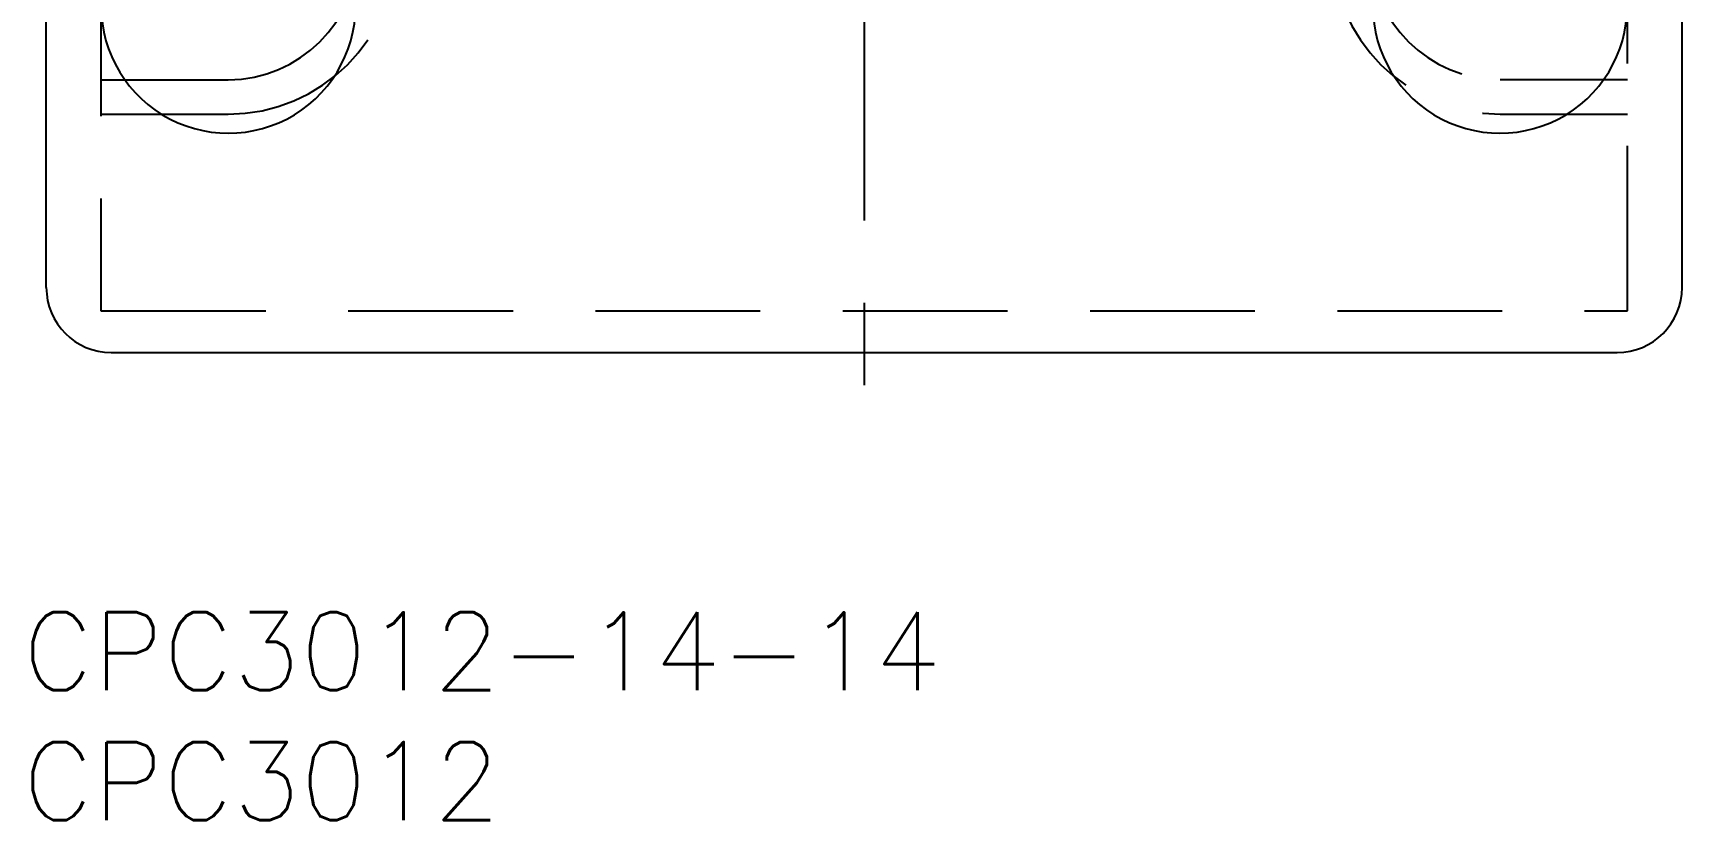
# Model space of a CAD drawing. Extents: x -8 to 168, y -8 to 177.
# Drawn here: x 0.4 to 63.9, y -8 to 22.3 of the extents above; entities that cross this region are included whole.
import ezdxf

# ---------------------------------------------------------------- set-up
doc = ezdxf.new("R2010")
doc.units = 0
doc.header["$LTSCALE"] = 0.5
doc.linetypes.add('CENTER', pattern=[50.8, 31.75, -6.35, 6.35, -6.35])
doc.linetypes.add('DASHED', pattern=[19.05, 12.7, -6.35])
for name, color, linetype in [('MSM_CENTER', 1, 'CENTER'), ('MSM_CONTINUOUS', 7, 'CONTINUOUS'), ('MSM_DASHED', 4, 'DASHED'), ('MSM_PART_NUMBER', 7, 'CONTINUOUS')]:
    doc.layers.add(name, color=color, linetype=linetype)
doc.styles.get("Standard").update_dxf_attribs({"font": 'txt.shx', "height": 3, "bigfont": 'bigfont.shx'})

msp = doc.modelspace()

# ---------------------------------------------------------------- linework, layer by layer
at = {"layer": 'MSM_CENTER'}
msp.add_line((32.4, 81.76), (32.4, 7.24), dxfattribs=at)
at = {"layer": 'MSM_CONTINUOUS'}
for p, q in [((0.9, 12.5), (0.9, 44.5)), ((63.9, 12.5), (63.9, 44.5)), ((3.4, 10), (61.4, 10))]:
    msp.add_line(p, q, dxfattribs=at)
for centre, radius, start, end in [((7.911, 23.34), 4.9, 176.16967, 3.83033), ((56.889, 23.34), 4.9, 176.16967, 3.83033), ((3.4, 12.5), 2.5, 180, 270), ((61.4, 12.5), 2.5, 270, 0)]:
    msp.add_arc(centre, radius, start, end, dxfattribs=at)
at = {"layer": 'MSM_DASHED'}
for p, q in [((3, 44.5), (3, 11.6)), ((61.8, 11.6), (61.8, 44.5)), ((3, 20.497), (7.9, 20.497)), ((61.8, 20.497), (56.9, 20.497)), ((3, 19.174), (7.9, 19.174)), ((56.9, 19.174), (61.8, 19.174)), ((3, 11.6), (61.8, 11.6))]:
    msp.add_line(p, q, dxfattribs=at)
for centre, radius, start, end in [((7.9, 25.674), 6.5, 270, 0), ((7.9, 25.497), 5, 270, 0), ((56.9, 25.674), 6.5, 180, 270), ((56.9, 25.497), 5, 180, 270)]:
    msp.add_arc(centre, radius, start, end, dxfattribs=at)

# ---------------------------------------------------------------- texts
at = {"layer": 'MSM_PART_NUMBER'}
for s, p in [('CPC3012-14-14', (0, -3)), ('CPC3012', (0, -8))]:
    msp.add_text(s, height=3, dxfattribs=at).set_placement(p)

doc.saveas('drawing.dxf')
